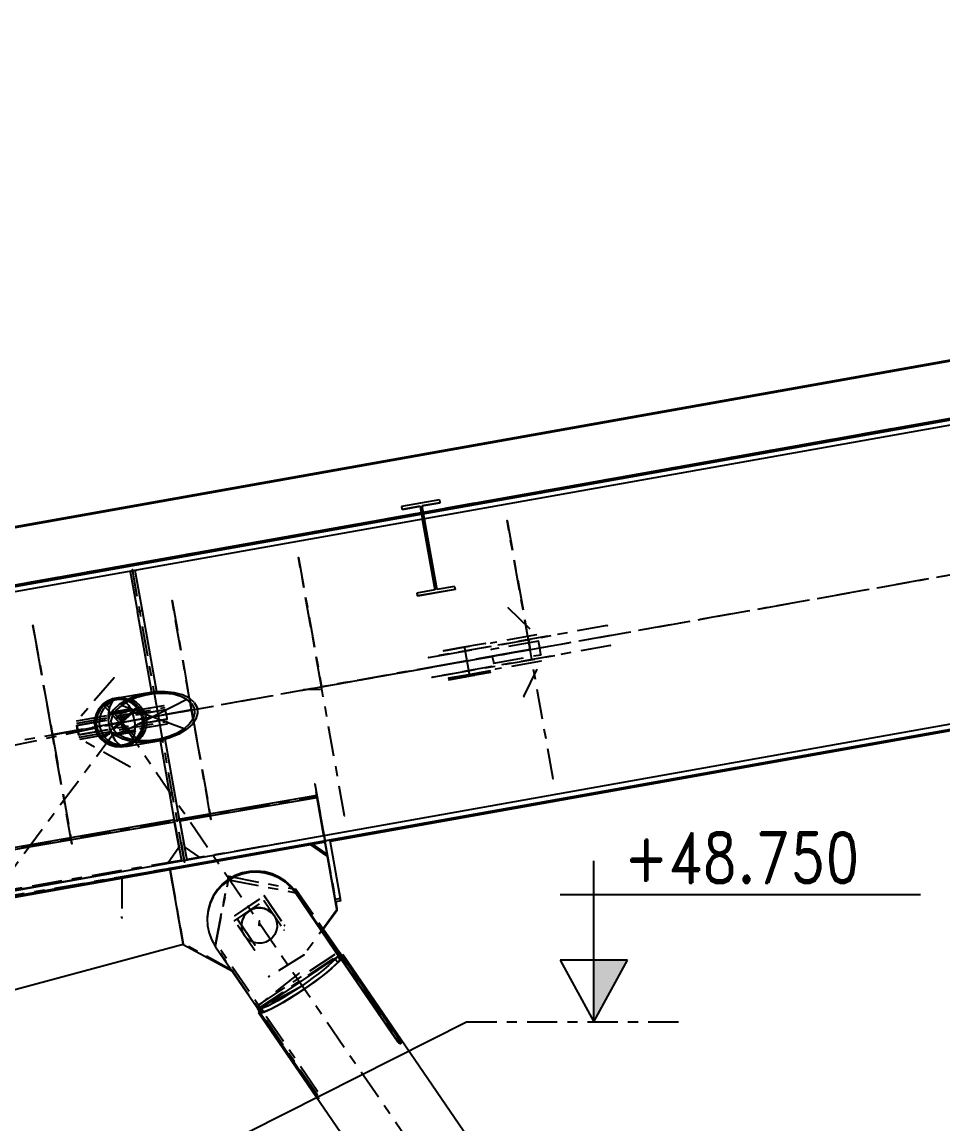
# Model space of a CAD drawing. Header units: millimetres. Extents: x 2368 to 8313, y 7493 to 11698.
# Drawn here: x 3894.7 to 3986, y 11301.7 to 11410.9 of the extents above; entities that cross this region are included whole.
import ezdxf
from ezdxf.enums import TextEntityAlignment as Align

# ---------------------------------------------------------------- set-up
doc = ezdxf.new("R2010")
doc.units = ezdxf.units.MM
doc.linetypes.add('XKITLINE00', pattern=[0])
doc.linetypes.add('XKITLINE03', pattern=[6, 3, -1, 1, -1])
doc.layers.add('3', color=120, linetype='Continuous')
doc.styles.add('ROMAND', font='romand.shx')
doc.styles.add('ROMANS', font='romans.shx')
doc.dimstyles.new('MD300', dxfattribs={"dimtxt": 2.5, "dimasz": 2.5, "dimexe": 1, "dimexo": 1, "dimgap": 0.5, "dimtad": 1, "dimdec": 1, "dimlfac": 50, "dimrnd": 0.5, "dimdsep": 46, "dimtxsty": 'ROMANS', "dimcen": 1, "dimclrd": 146, "dimclre": 146, "dimclrt": 30, "dimadec": 1, "dimazin": 2, "dimtfac": 1, "dimtdec": 1, "dimtmove": 0, "dimatfit": 1, "dimfxl": 1, "dimtolj": 1, "dimtzin": 0, "dimlwd": -1, "dimlwe": -1, "dimarcsym": 0})

msp = doc.modelspace()

# ---------------------------------------------------------------- linework, layer by layer
at = {"color": 8, "linetype": 'XKITLINE00'}
for p, q in [((4174.8214, 11410.9369), (3845.9981, 11352.3605)), ((4174.839, 11410.8385), (3846.0157, 11352.262)), ((4176.5713, 11405.3082), (3846.2996, 11346.4737)), ((4176.6356, 11404.8069), (3846.4124, 11345.981)), ((4180.3521, 11375.8361), (3852.9287, 11317.509)), ((4180.4164, 11375.3348), (3853.0415, 11317.0163)), ((4180.4353, 11375.1874), (3925.2185, 11329.7232)), ((3993.3995, 11372.8288), (3934.4332, 11362.3245)), ((3936.0473, 11363.5721), (3932.3049, 11362.9131)), ((3936.098, 11363.2846), (3934.3193, 11362.9713)), ((3936.098, 11363.2611), (3934.3233, 11362.9486)), ((3936.0473, 11363.5721), (3936.098, 11363.2846)), ((3936.098, 11363.2846), (3936.098, 11363.2611)), ((3934.2482, 11362.2916), (3846.2664, 11346.6185)), ((3932.3049, 11362.9131), (3932.3556, 11362.6255)), ((3932.3049, 11362.9131), (3932.3049, 11362.8897)), ((3932.3089, 11362.8904), (3932.3049, 11362.8897)), ((3932.3049, 11362.8897), (3932.3516, 11362.6248)), ((3934.1342, 11362.9387), (3932.3556, 11362.6255)), ((3934.1342, 11362.9153), (3932.3556, 11362.6021)), ((3932.3556, 11362.6255), (3932.3556, 11362.6021)), ((3934.1342, 11362.9387), (3935.5938, 11354.6498)), ((3934.1342, 11362.9387), (3934.1342, 11362.9153)), ((3934.1342, 11362.9153), (3934.2442, 11362.2909)), ((3934.3193, 11362.9713), (3935.779, 11354.6824)), ((3934.3575, 11361.6475), (3935.59, 11354.6491)), ((3905.4018, 11356.4894), (3905.405, 11356.4716)), ((3905.8973, 11356.5592), (3905.405, 11356.4716)), ((3905.405, 11356.4716), (3906.1147, 11352.4877)), ((3906.607, 11352.5754), (3905.8941, 11356.5771)), ((3935.5938, 11354.6498), (3933.8152, 11354.3365)), ((3937.6082, 11354.708), (3933.8658, 11354.0489)), ((3937.6082, 11354.6856), (3933.8658, 11354.0266)), ((3937.5576, 11354.9956), (3935.779, 11354.6824)), ((3937.5576, 11354.9956), (3937.6082, 11354.708)), ((3937.6082, 11354.708), (3937.6082, 11354.6856)), ((3933.8152, 11354.3365), (3933.8658, 11354.0489)), ((3933.8152, 11354.3141), (3933.862, 11354.0483)), ((3933.8658, 11354.0489), (3933.8658, 11354.0266)), ((3906.607, 11352.5754), (3906.1147, 11352.4877)), ((3907.5404, 11344.4846), (3906.1147, 11352.4877)), ((3908.0384, 11344.5401), (3906.607, 11352.5754)), ((3903.1402, 11343.6397), (3902.6905, 11343.3233)), ((3903.6495, 11343.8491), (3903.1402, 11343.6397)), ((3903.694, 11343.6954), (3903.2181, 11343.4997)), ((3903.6672, 11343.5969), (3903.4934, 11343.5244)), ((3903.7175, 11343.654), (3903.5791, 11343.4969)), ((3904.1927, 11343.9409), (3903.6495, 11343.8491)), ((3904.2016, 11343.7812), (3903.694, 11343.6954)), ((3904.4013, 11343.9597), (3904.1927, 11343.9409)), ((3904.7428, 11343.9106), (3904.1927, 11343.9409)), ((3904.7156, 11343.7528), (3904.2016, 11343.7812)), ((3911.0277, 11343.7835), (3904.2485, 11340.309)), ((3905.0591, 11343.7483), (3904.3166, 11343.2919)), ((3906.8884, 11344.3864), (3904.3489, 11343.955)), ((3905.2282, 11343.6367), (3904.5344, 11343.2103)), ((3905.2102, 11343.6117), (3904.7156, 11343.7528)), ((3905.2721, 11343.7596), (3904.7428, 11343.9106)), ((3905.9309, 11344.1194), (3905.0591, 11343.7483)), ((3905.6606, 11343.365), (3905.2102, 11343.6117)), ((3906.0429, 11343.9834), (3905.2282, 11343.6367)), ((3905.7541, 11343.4955), (3905.2721, 11343.7596)), ((3905.9873, 11343.5165), (3905.5366, 11343.768)), ((3906.8884, 11344.3864), (3905.9309, 11344.1194)), ((3906.9376, 11344.233), (3906.0429, 11343.9834)), ((3907.8835, 11344.5362), (3906.8884, 11344.3864)), ((3907.8674, 11344.3729), (3906.9376, 11344.233)), ((3908.7857, 11344.3962), (3907.8674, 11344.3729)), ((3908.8662, 11344.5611), (3907.8835, 11344.5362)), ((3909.6464, 11344.3016), (3908.7857, 11344.3962)), ((3909.7874, 11344.4598), (3908.8662, 11344.5611)), ((3910.4065, 11344.0939), (3909.6464, 11344.3016)), ((3910.6008, 11344.2376), (3909.7874, 11344.4598)), ((3911.0277, 11343.7835), (3910.4065, 11344.0939)), ((3911.2656, 11343.9055), (3910.6008, 11344.2376)), ((3911.479, 11343.3861), (3911.0277, 11343.7835)), ((3911.7486, 11343.4801), (3911.2656, 11343.9055)), ((3902.323, 11342.9156), (3902.056, 11342.4372)), ((3902.4545, 11342.8231), (3902.205, 11342.3761)), ((3902.6905, 11343.3233), (3902.323, 11342.9156)), ((3902.7979, 11343.204), (3902.4545, 11342.8231)), ((3902.7435, 11342.8491), (3902.4988, 11342.4025)), ((3906.0442, 11343.025), (3902.6125, 11339.9844)), ((3903.0806, 11343.2294), (3902.7435, 11342.8491)), ((3903.2181, 11343.4997), (3902.7979, 11343.204)), ((3902.7979, 11343.204), (3905.8588, 11339.8053)), ((3903.4934, 11343.5244), (3903.0806, 11343.2294)), ((3903.0806, 11343.2294), (3903.3433, 11342.9329)), ((3903.2782, 11342.6945), (3903.2232, 11342.1946)), ((3903.3988, 11343.136), (3903.2782, 11342.6945)), ((3903.7406, 11342.7731), (3903.3601, 11342.2178)), ((3903.5791, 11343.4969), (3903.3988, 11343.136)), ((3903.9962, 11342.7254), (3903.6406, 11342.2066)), ((3904.3166, 11343.2919), (3903.7406, 11342.7731)), ((3906.1249, 11342.912), (3903.7567, 11340.7792)), ((3904.5344, 11343.2103), (3903.9962, 11342.7254)), ((3910.7419, 11340.8823), (3904.5344, 11343.2103)), ((3904.977, 11343.4823), (3905.2199, 11343.2126)), ((3905.2199, 11343.2126), (3905.4514, 11342.836)), ((3905.4514, 11342.836), (3905.6396, 11342.3939)), ((3906.0442, 11343.025), (3905.6606, 11343.365)), ((3906.1646, 11343.1317), (3905.7541, 11343.4955)), ((3906.3915, 11343.152), (3905.9873, 11343.5165)), ((3906.0442, 11343.025), (3906.3417, 11342.6087)), ((3906.1646, 11343.1317), (3906.483, 11342.6862)), ((3906.3417, 11342.6087), (3906.5383, 11342.1371)), ((3906.3915, 11343.152), (3906.7053, 11342.7062)), ((3906.483, 11342.6862), (3906.6934, 11342.1815)), ((3906.7053, 11342.7062), (3906.9129, 11342.2012)), ((3911.479, 11343.3861), (3911.7377, 11342.9214)), ((3911.7377, 11342.9214), (3911.7908, 11342.4129)), ((3911.7486, 11343.4801), (3912.0254, 11342.9828)), ((3912.0254, 11342.9828), (3912.0822, 11342.4386)), ((3901.903, 11341.9121), (3901.8716, 11341.3665)), ((3901.8716, 11341.3665), (3901.9633, 11340.8279)), ((3902.056, 11342.4372), (3901.903, 11341.9121)), ((3902.062, 11341.8854), (3902.0327, 11341.3756)), ((3902.0327, 11341.3756), (3902.1184, 11340.8722)), ((3902.205, 11342.3761), (3902.062, 11341.8854)), ((3902.3589, 11341.9121), (3902.3308, 11341.4024)), ((3902.3308, 11341.4024), (3902.4159, 11340.899)), ((3902.4988, 11342.4025), (3902.3589, 11341.9121)), ((3903.2232, 11342.1946), (3903.2335, 11341.788)), ((3903.3601, 11342.2178), (3903.2335, 11341.788)), ((3903.2335, 11341.788), (3903.3918, 11340.8566)), ((3903.6406, 11342.2066), (3903.4855, 11341.6796)), ((3903.4855, 11341.6796), (3903.5386, 11341.1711)), ((3903.7916, 11342.427), (3905.9878, 11339.9484)), ((3905.6396, 11342.3939), (3905.775, 11341.9083)), ((3905.775, 11341.9083), (3905.851, 11341.4036)), ((3905.851, 11341.4036), (3905.8636, 11340.9052)), ((3906.5383, 11342.1371), (3906.624, 11341.6338)), ((3906.624, 11341.6338), (3906.5947, 11341.124)), ((3906.6934, 11342.1815), (3906.7851, 11341.6428)), ((3906.7851, 11341.6428), (3906.7537, 11341.0972)), ((3906.9129, 11342.2012), (3907.0039, 11341.6625)), ((3907.0039, 11341.6625), (3906.9739, 11341.117)), ((3911.2801, 11341.3671), (3910.7419, 11340.8823)), ((3911.6357, 11341.886), (3911.2801, 11341.3671)), ((3911.9162, 11341.8747), (3911.5357, 11341.3194)), ((3911.7908, 11342.4129), (3911.6357, 11341.886)), ((3912.0822, 11342.4386), (3911.9162, 11341.8747)), ((3901.9633, 11340.8279), (3902.1737, 11340.3231)), ((3902.1184, 11340.8722), (3902.315, 11340.4006)), ((3902.1737, 11340.3231), (3902.4921, 11339.8777)), ((3902.315, 11340.4006), (3902.6125, 11339.9844)), ((3902.4159, 11340.899), (3902.6099, 11340.4271)), ((3902.6099, 11340.4271), (3902.9031, 11340.0105)), ((3903.4897, 11340.5387), (3902.9031, 11340.0105)), ((3903.3918, 11340.8566), (3903.5277, 11340.6124)), ((3903.3918, 11340.8566), (3903.463, 11340.6014)), ((3903.463, 11340.6014), (3903.6644, 11340.1282)), ((3904.0107, 11340.1871), (3903.5277, 11340.6124)), ((3903.5386, 11341.1711), (3903.7973, 11340.7064)), ((3904.2485, 11340.309), (3903.7973, 11340.7064)), ((3904.8698, 11339.9986), (3904.2485, 11340.309)), ((3905.8123, 11340.438), (3905.6995, 11340.0255)), ((3905.8636, 11340.9052), (3905.8123, 11340.438)), ((3906.4517, 11340.6332), (3906.2022, 11340.1862)), ((3906.6007, 11340.5721), (3906.3337, 11340.0937)), ((3906.5947, 11341.124), (3906.4517, 11340.6332)), ((3906.8241, 11340.5922), (3906.5623, 11340.1142)), ((3906.7537, 11341.0972), (3906.6007, 11340.5721)), ((3906.9739, 11341.117), (3906.8241, 11340.5922)), ((3910.0481, 11340.4558), (3909.2334, 11340.1091)), ((3910.2172, 11340.3442), (3909.3453, 11339.9732)), ((3910.7419, 11340.8823), (3910.0481, 11340.4558)), ((3910.9597, 11340.8006), (3910.2172, 11340.3442)), ((3911.5357, 11341.3194), (3910.9597, 11340.8006)), ((3902.9026, 11339.5138), (3902.4921, 11339.8777)), ((3902.9961, 11339.6443), (3902.6125, 11339.9844)), ((3903.3846, 11339.2497), (3902.9026, 11339.5138)), ((3903.2808, 11339.6699), (3902.9031, 11340.0105)), ((3903.4465, 11339.3976), (3902.9961, 11339.6443)), ((3903.7241, 11339.4225), (3903.2808, 11339.6699)), ((3903.9139, 11339.0987), (3903.3846, 11339.2497)), ((3903.9411, 11339.2565), (3903.4465, 11339.3976)), ((3903.6644, 11340.1282), (3903.9121, 11339.7252)), ((3904.2107, 11339.2807), (3903.7241, 11339.4225)), ((3903.9121, 11339.7252), (3904.1937, 11339.4126)), ((3904.4551, 11339.2282), (3903.9411, 11339.2565)), ((3904.6755, 11339.8549), (3904.0107, 11340.1871)), ((3904.4286, 11339.2516), (3904.1937, 11339.4126)), ((3904.4022, 11339.2697), (3904.2107, 11339.2807)), ((3904.9627, 11339.314), (3904.4551, 11339.2282)), ((3905.4889, 11339.6327), (3904.6755, 11339.8549)), ((3905.6299, 11339.7909), (3904.8698, 11339.9986)), ((3905.4386, 11339.5096), (3904.9627, 11339.314)), ((3905.5165, 11339.3696), (3905.0072, 11339.1602)), ((3908.3879, 11339.7061), (3905.0965, 11339.1468)), ((3905.8588, 11339.8053), (3905.4386, 11339.5096)), ((3906.4101, 11339.5315), (3905.4889, 11339.6327)), ((3905.9662, 11339.6861), (3905.5165, 11339.3696)), ((3905.6995, 11340.0255), (3905.5881, 11339.8024)), ((3906.4906, 11339.6964), (3905.6299, 11339.7909)), ((3906.2022, 11340.1862), (3905.8588, 11339.8053)), ((3906.3337, 11340.0937), (3905.9662, 11339.6861)), ((3906.5623, 11340.1142), (3906.2184, 11339.7263)), ((3907.3928, 11339.5563), (3906.4101, 11339.5315)), ((3907.4089, 11339.7196), (3906.4906, 11339.6964)), ((3908.3879, 11339.7061), (3907.3928, 11339.5563)), ((3908.3387, 11339.8595), (3907.4089, 11339.7196)), ((3909.2334, 11340.1091), (3908.3387, 11339.8595)), ((3909.3453, 11339.9732), (3908.3879, 11339.7061)), ((3909.8054, 11331.7697), (3908.3914, 11339.7071)), ((3910.2977, 11331.8574), (3908.8753, 11339.842)), ((3904.464, 11339.0684), (3903.9139, 11339.0987)), ((3905.0072, 11339.1602), (3904.464, 11339.0684)), ((3904.7252, 11339.0919), (3904.464, 11339.0684)), ((3904.97, 11339.1336), (3904.7252, 11339.0919)), ((3905.0965, 11339.1468), (3904.9665, 11339.1332)), ((3923.8884, 11334.0561), (3910.3351, 11331.7143)), ((3923.9012, 11334.2669), (3910.3479, 11331.9252)), ((3923.9012, 11334.2669), (3923.8884, 11334.0561)), ((3923.8884, 11334.0561), (3924.5629, 11330.2699)), ((3923.9012, 11334.2669), (3924.5951, 11330.3716)), ((3909.7611, 11331.6352), (3882.7361, 11326.9658)), ((3909.7739, 11331.8461), (3882.7488, 11327.1767)), ((3909.7739, 11331.8461), (3909.7611, 11331.6352)), ((3909.7611, 11331.6352), (3910.2122, 11329.1032)), ((3909.7739, 11331.8461), (3910.2249, 11329.3141)), ((3910.2977, 11331.8574), (3909.8054, 11331.7697)), ((3910.5183, 11327.768), (3909.8054, 11331.7697)), ((3910.2977, 11331.8574), (3911.0073, 11327.8735)), ((3910.3479, 11331.9252), (3910.3351, 11331.7143)), ((3910.3351, 11331.7143), (3910.7862, 11329.1823)), ((3924.7262, 11329.6355), (3869.5654, 11319.8091)), ((3923.3008, 11329.3772), (3922.48, 11329.2353)), ((3923.301, 11329.3816), (3923.3008, 11329.3772)), ((3924.9223, 11328.252), (3923.3008, 11329.3772)), ((3924.9351, 11328.4629), (3923.5477, 11329.4255)), ((3924.5951, 11330.3716), (3924.5892, 11330.2746)), ((3925.1968, 11329.8445), (3924.7046, 11329.7568)), ((3925.7755, 11323.7453), (3924.7046, 11329.7568)), ((3925.1968, 11329.8445), (3926.2266, 11324.0641)), ((3910.2122, 11329.1032), (3909.084, 11327.5125)), ((3910.2249, 11329.3141), (3910.2122, 11329.1032)), ((3912.3534, 11328.0949), (3910.7862, 11329.1823)), ((3924.9351, 11328.4629), (3924.9223, 11328.252)), ((3924.9223, 11328.252), (3925.8852, 11322.8472)), ((3907.3061, 11327.1958), (3884.8087, 11323.3086)), ((3911.0073, 11327.8735), (3910.5151, 11327.7858)), ((3911.0073, 11327.8735), (3911.0105, 11327.8557)), ((3909.3288, 11326.8926), (3910.6492, 11319.4805)), ((3915.795, 11326.2316), (3915.1402, 11325.8646)), ((3915.8014, 11326.337), (3915.1466, 11325.97)), ((3916.5, 11326.4927), (3915.795, 11326.2316)), ((3916.5063, 11326.5982), (3915.8014, 11326.337)), ((3917.2377, 11326.6416), (3916.5, 11326.4927)), ((3917.2441, 11326.747), (3916.5063, 11326.5982)), ((3917.9901, 11326.6744), (3917.2377, 11326.6416)), ((3917.9965, 11326.7799), (3917.2441, 11326.747)), ((3918.7386, 11326.5905), (3917.9901, 11326.6744)), ((3918.7449, 11326.696), (3917.9965, 11326.7799)), ((3919.4647, 11326.392), (3918.7386, 11326.5905)), ((3919.4711, 11326.4974), (3918.7449, 11326.696)), ((3920.1507, 11326.0835), (3919.4647, 11326.392)), ((3920.157, 11326.189), (3919.4711, 11326.4974)), ((3920.7795, 11325.6729), (3920.1507, 11326.0835)), ((3920.7859, 11325.7783), (3920.157, 11326.189)), ((3914.5517, 11325.4007), (3914.0439, 11324.8515)), ((3914.558, 11325.5062), (3914.0503, 11324.9569)), ((3915.1402, 11325.8646), (3914.5517, 11325.4007)), ((3915.1466, 11325.97), (3914.558, 11325.5062)), ((3921.3358, 11325.1702), (3920.7795, 11325.6729)), ((3921.3422, 11325.2756), (3920.7859, 11325.7783)), ((3921.3422, 11325.2756), (3921.3358, 11325.1702)), ((3921.3358, 11325.1702), (3921.8058, 11324.5877)), ((3921.3422, 11325.2756), (3921.8121, 11324.6931)), ((3913.6294, 11324.2303), (3913.3184, 11323.5526)), ((3913.6358, 11324.3358), (3913.3248, 11323.6581)), ((3914.0439, 11324.8515), (3913.6294, 11324.2303)), ((3914.0503, 11324.9569), (3913.6358, 11324.3358)), ((3921.8121, 11324.6931), (3921.8058, 11324.5877)), ((3921.8058, 11324.5877), (3926.2919, 11318.0333)), ((3921.8121, 11324.6931), (3931.9059, 11309.9458)), ((3926.2266, 11324.0641), (3925.7343, 11323.9764)), ((3926.2677, 11323.833), (3926.2266, 11324.0641)), ((3913.1186, 11322.835), (3913.0347, 11322.0951)), ((3913.1249, 11322.9404), (3913.0411, 11322.2006)), ((3913.3184, 11323.5526), (3913.1186, 11322.835)), ((3913.3248, 11323.6581), (3913.1249, 11322.9404)), ((3917.2025, 11322.8256), (3916.9013, 11322.5713)), ((3917.2039, 11322.8497), (3916.9027, 11322.5954)), ((3917.5534, 11323.0071), (3917.2025, 11322.8256)), ((3917.2039, 11322.8497), (3917.2025, 11322.8256)), ((3917.5549, 11323.0312), (3917.2039, 11322.8497)), ((3917.9366, 11323.1068), (3917.5534, 11323.0071)), ((3917.938, 11323.1309), (3917.5549, 11323.0312)), ((3918.3327, 11323.1197), (3917.9366, 11323.1068)), ((3918.3342, 11323.1438), (3917.938, 11323.1309)), ((3918.7219, 11323.0452), (3918.3327, 11323.1197)), ((3918.7234, 11323.0693), (3918.3342, 11323.1438)), ((3919.0847, 11322.8869), (3918.7219, 11323.0452)), ((3919.0861, 11322.911), (3918.7234, 11323.0693)), ((3919.4028, 11322.6528), (3919.0847, 11322.8869)), ((3919.4043, 11322.6769), (3919.0861, 11322.911)), ((3925.8852, 11322.8472), (3924.4378, 11320.8569)), ((3926.2677, 11323.833), (3925.7755, 11323.7453)), ((3925.7755, 11323.7453), (3925.8979, 11323.0581)), ((3925.8979, 11323.0581), (3925.8852, 11322.8472)), ((3913.0411, 11322.2006), (3913.0347, 11322.0951)), ((3913.0347, 11322.0951), (3913.069, 11321.3513)), ((3913.0411, 11322.2006), (3913.0427, 11322.1656)), ((3916.5053, 11321.8987), (3916.4304, 11321.514)), ((3916.5068, 11321.9228), (3916.4319, 11321.5381)), ((3916.6649, 11322.2571), (3916.5053, 11321.8987)), ((3916.6664, 11322.2812), (3916.5068, 11321.9228)), ((3916.9013, 11322.5713), (3916.6649, 11322.2571)), ((3916.9027, 11322.5954), (3916.6664, 11322.2812)), ((3919.4028, 11322.6528), (3919.6604, 11322.3547)), ((3919.4043, 11322.6769), (3919.6619, 11322.3788)), ((3919.6619, 11322.3788), (3919.6604, 11322.3547)), ((3919.6604, 11322.3547), (3919.8446, 11322.0074)), ((3919.6619, 11322.3788), (3919.846, 11322.0315)), ((3919.8446, 11322.0074), (3919.946, 11321.6285)), ((3919.846, 11322.0315), (3919.9474, 11321.6526)), ((3913.069, 11321.3513), (3913.2206, 11320.6217)), ((3913.2206, 11320.6217), (3913.4857, 11319.9244)), ((3916.4304, 11321.514), (3916.444, 11321.1224)), ((3916.444, 11321.1224), (3916.5454, 11320.7434)), ((3916.5454, 11320.7434), (3916.7295, 11320.3962)), ((3919.8847, 11320.8522), (3919.7251, 11320.4938)), ((3919.9596, 11321.2369), (3919.8847, 11320.8522)), ((3919.946, 11321.6285), (3919.9596, 11321.2369)), ((3919.9474, 11321.6526), (3919.961, 11321.261)), ((3924.5303, 11320.9841), (3926.09, 11318.7054)), ((3924.5708, 11321.0397), (3926.1439, 11318.7414)), ((3910.6442, 11319.5088), (3893.5906, 11314.9049)), ((3913.4857, 11319.9244), (3913.8579, 11319.2765)), ((3916.7295, 11320.3962), (3916.9871, 11320.0981)), ((3917.3053, 11319.864), (3916.9871, 11320.0981)), ((3917.6681, 11319.7057), (3917.3053, 11319.864)), ((3918.0573, 11319.6311), (3917.6681, 11319.7057)), ((3918.4534, 11319.644), (3918.0573, 11319.6311)), ((3918.8365, 11319.7438), (3918.4534, 11319.644)), ((3919.1875, 11319.9253), (3918.8365, 11319.7438)), ((3919.4887, 11320.1795), (3919.1875, 11319.9253)), ((3919.7251, 11320.4938), (3919.4887, 11320.1795)), ((3915.5354, 11316.8256), (3910.6492, 11319.4805)), ((3913.8579, 11319.2765), (3918.3439, 11312.7222)), ((3926.153, 11318.7475), (3925.9668, 11318.6231)), ((3926.1388, 11318.5126), (3926.0742, 11318.4694)), ((3926.1809, 11318.5969), (3926.1388, 11318.5126)), ((3926.1388, 11318.5126), (3926.3631, 11318.1849)), ((3926.188, 11318.7147), (3926.153, 11318.7475)), ((3926.1973, 11318.6644), (3926.1809, 11318.5969)), ((3926.1809, 11318.5969), (3926.4052, 11318.2692)), ((3926.188, 11318.7147), (3926.4123, 11318.387)), ((3926.188, 11318.7147), (3926.1973, 11318.6644)), ((3926.3473, 11318.5067), (3926.3306, 11318.5064)), ((3926.3473, 11318.5067), (3926.3357, 11318.499)), ((3926.3473, 11318.5067), (3926.3975, 11318.4333)), ((3926.4848, 11318.4916), (3926.3859, 11318.4256)), ((3926.5363, 11318.4409), (3926.4848, 11318.4916)), ((3926.5363, 11318.4409), (3926.502, 11318.3029)), ((3926.5363, 11318.4409), (3985.335, 11232.5323)), ((3925.9848, 11318.3027), (3918.2021, 11313.1022)), ((3925.05, 11317.4075), (3924.5989, 11317.0349)), ((3925.4367, 11317.7478), (3925.05, 11317.4075)), ((3925.661, 11317.4201), (3925.2743, 11317.0798)), ((3925.7991, 11317.5118), (3925.384, 11317.144)), ((3925.7506, 11318.0484), (3925.4367, 11317.7478)), ((3925.9749, 11317.7207), (3925.661, 11317.4201)), ((3925.9848, 11318.3027), (3925.7506, 11318.0484)), ((3925.7506, 11318.0484), (3925.9749, 11317.7207)), ((3926.1288, 11317.8325), (3925.7991, 11317.5118)), ((3926.2091, 11317.975), (3925.9749, 11317.7207)), ((3925.9848, 11318.3027), (3926.2091, 11317.975)), ((3926.3231, 11318.0511), (3926.1288, 11317.8325)), ((3926.2919, 11318.0333), (3926.2077, 11317.9771)), ((3926.3231, 11318.0511), (3926.2091, 11317.975)), ((3926.2946, 11318.0777), (3926.2919, 11318.0333)), ((3926.2946, 11318.0777), (3926.316, 11318.0464)), ((3926.4715, 11318.2572), (3926.2985, 11318.1417)), ((3926.3631, 11318.1849), (3926.2985, 11318.1417)), ((3926.3231, 11318.0511), (3931.9305, 11309.8582)), ((3926.4052, 11318.2692), (3926.3631, 11318.1849)), ((3926.4216, 11318.3367), (3926.4052, 11318.2692)), ((3926.4123, 11318.387), (3926.4216, 11318.3367)), ((3926.502, 11318.3029), (3926.4715, 11318.2572)), ((3926.4715, 11318.2572), (3932.0789, 11310.0643)), ((3924.0933, 11316.6381), (3923.5444, 11316.2259)), ((3924.3403, 11316.3047), (3923.7374, 11315.8538)), ((3924.3176, 11316.3104), (3923.7687, 11315.8982)), ((3924.5989, 11317.0349), (3924.0933, 11316.6381)), ((3924.8232, 11316.7071), (3924.3176, 11316.3104)), ((3924.8937, 11316.7383), (3924.3403, 11316.3047)), ((3925.2743, 11317.0798), (3924.8232, 11316.7071)), ((3925.384, 11317.144), (3924.8937, 11316.7383)), ((3922.3648, 11315.3914), (3921.7601, 11314.9873)), ((3922.964, 11315.8073), (3922.3648, 11315.3914)), ((3923.1, 11315.3967), (3922.4436, 11314.9447)), ((3923.1883, 11315.4796), (3922.5891, 11315.0637)), ((3923.5444, 11316.2259), (3922.964, 11315.8073)), ((3923.7374, 11315.8538), (3923.1, 11315.3967)), ((3923.7687, 11315.8982), (3923.1883, 11315.4796)), ((3920.5864, 11314.2494), (3920.0431, 11313.9317)), ((3921.1388, 11314.1002), (3920.5225, 11313.7285)), ((3921.1629, 11314.6038), (3920.5864, 11314.2494)), ((3921.3872, 11314.2761), (3920.8107, 11313.9217)), ((3921.7845, 11314.509), (3921.1388, 11314.1002)), ((3921.7601, 11314.9873), (3921.1629, 11314.6038)), ((3921.9844, 11314.6596), (3921.3872, 11314.2761)), ((3922.4436, 11314.9447), (3921.7845, 11314.509)), ((3922.5891, 11315.0637), (3921.9844, 11314.6596)), ((3918.0173, 11313.1984), (3918.0266, 11313.1481)), ((3918.0266, 11313.1481), (3918.2509, 11312.8204)), ((3918.0616, 11313.1153), (3918.0266, 11313.1481)), ((3918.0707, 11313.1213), (3918.0616, 11313.1153)), ((3918.0616, 11313.1153), (3918.2859, 11312.7875)), ((3918.424, 11313.1527), (3918.2021, 11313.1022)), ((3918.2021, 11313.1022), (3918.4264, 11312.7745)), ((3918.7265, 11313.264), (3918.424, 11313.1527)), ((3918.424, 11313.1527), (3918.6483, 11312.825)), ((3919.1029, 11313.4336), (3918.7265, 11313.264)), ((3919.3272, 11313.1058), (3918.9508, 11312.9363)), ((3919.4376, 11313.1315), (3918.9958, 11312.921)), ((3919.545, 11313.6578), (3919.1029, 11313.4336)), ((3919.7693, 11313.3301), (3919.3272, 11313.1058)), ((3919.9508, 11313.4029), (3919.4376, 11313.1315)), ((3920.0431, 11313.9317), (3919.545, 11313.6578)), ((3920.2674, 11313.604), (3919.7693, 11313.3301)), ((3920.5225, 11313.7285), (3919.9508, 11313.4029)), ((3920.8107, 11313.9217), (3920.2674, 11313.604)), ((3918.1612, 11312.9045), (3918.1269, 11312.7664)), ((3918.1785, 11312.7158), (3918.1269, 11312.7664)), ((3918.1269, 11312.7664), (3942.4659, 11277.2056)), ((3918.1771, 11312.9282), (3918.1612, 11312.9045)), ((3918.295, 11312.7936), (3918.1785, 11312.7158)), ((3918.1785, 11312.7158), (3923.786, 11304.5228)), ((3918.2859, 11312.7875), (3918.2509, 11312.8204)), ((3918.295, 11312.7936), (3918.2859, 11312.7875)), ((3918.4264, 11312.7745), (3918.316, 11312.7007)), ((3918.3673, 11312.7017), (3918.316, 11312.7007)), ((3918.316, 11312.7007), (3923.9235, 11304.5078)), ((3918.4251, 11312.7765), (3918.3439, 11312.7222)), ((3918.3665, 11312.7374), (3918.3679, 11312.7354)), ((3918.6361, 11312.7765), (3918.3673, 11312.7017)), ((3918.6483, 11312.825), (3918.4264, 11312.7745)), ((3918.9958, 11312.921), (3918.6361, 11312.7765)), ((3918.9508, 11312.9363), (3918.6483, 11312.825)), ((3931.9059, 11309.9458), (3931.9031, 11309.8984)), ((3932.0789, 11310.0643), (3931.9061, 11309.9488)), ((3932.1235, 11309.9944), (3931.9271, 11309.8632)), ((3931.9305, 11309.8582), (3931.9797, 11309.794)), ((3931.9797, 11309.794), (3932.0322, 11309.7397)), ((3932.0854, 11309.6979), (3932.0322, 11309.7397)), ((3932.0789, 11310.0643), (3932.1235, 11309.9944)), ((3932.1313, 11309.6737), (3932.0854, 11309.6979)), ((3932.1235, 11309.9944), (3932.1626, 11309.9232)), ((3932.1359, 11309.6702), (3932.1313, 11309.6737)), ((3932.1626, 11309.9232), (3932.1942, 11309.8542)), ((3932.1942, 11309.8542), (3932.2168, 11309.7909)), ((3932.2168, 11309.7909), (3932.2292, 11309.7364)), ((3932.2308, 11309.6935), (3932.2216, 11309.6644)), ((3932.2292, 11309.7364), (3932.2308, 11309.6935)), ((3932.1729, 11309.6524), (3932.1359, 11309.6702)), ((3932.202, 11309.6504), (3932.1729, 11309.6524)), ((3932.2216, 11309.6644), (3932.202, 11309.6504)), ((3923.786, 11304.5228), (3923.833, 11304.4546)), ((3923.8732, 11304.5811), (3923.79, 11304.5255)), ((3923.833, 11304.4546), (3923.8792, 11304.3882)), ((3923.92, 11304.5128), (3923.8368, 11304.4571)), ((3923.8792, 11304.3882), (3923.9224, 11304.3269)), ((3923.9224, 11304.3269), (3923.9604, 11304.2738)), ((3923.9235, 11304.5078), (3923.9676, 11304.4403)), ((3923.9604, 11304.2738), (3923.9883, 11304.2357)), ((3923.9676, 11304.4403), (3924.0053, 11304.3761)), ((3924.0249, 11304.2102), (3923.9921, 11304.2323)), ((3924.0053, 11304.3761), (3924.0348, 11304.3184)), ((3924.0348, 11304.3184), (3924.0546, 11304.2701)), ((3924.0546, 11304.2701), (3924.0637, 11304.2337)), ((3924.0637, 11304.2337), (3924.0616, 11304.2109)), ((3924.0485, 11304.203), (3924.0249, 11304.2102)), ((3924.0616, 11304.2109), (3924.0485, 11304.203))]:
    msp.add_line(p, q, dxfattribs=at)
at = {"color": 8, "linetype": 'XKITLINE03'}
for p, q in [((3846.9977, 11346.7488), (4175.821, 11405.3253)), ((4175.8211, 11405.3253), (3846.9978, 11346.7488)), ((3849.6704, 11331.745), (4178.4938, 11390.3215)), ((3849.6705, 11331.745), (4178.4939, 11390.3215)), ((3904.5882, 11341.528), (4068.5881, 11370.7429)), ((3945.042, 11348.7344), (3942.7622, 11361.5329)), ((3942.7622, 11361.5329), (3942.7622, 11361.5329)), ((3942.7622, 11361.5329), (3945.0421, 11348.7344)), ((3924.3675, 11345.0515), (3922.0877, 11357.85)), ((3922.0877, 11357.85), (3922.0877, 11357.85)), ((3922.0877, 11357.85), (3924.3676, 11345.0515)), ((3908.2061, 11342.1725), (3905.6245, 11356.6644)), ((3908.2062, 11342.1725), (3905.6246, 11356.6644)), ((3909.55, 11353.5878), (3909.55, 11353.5879)), ((3909.55, 11353.5879), (3911.4792, 11342.7583)), ((3911.4792, 11342.7581), (3909.55, 11353.5878)), ((3909.5505, 11353.5855), (3909.5504, 11353.5856)), ((3909.5504, 11353.5856), (3911.4796, 11342.7562)), ((3935.737, 11354.3561), (3935.737, 11354.3785)), ((3942.864, 11352.8868), (3945.6736, 11350.1877)), ((3895.767, 11351.1325), (3895.7669, 11351.1326)), ((3895.7669, 11351.1326), (3897.6961, 11340.303)), ((3897.6962, 11340.3028), (3895.767, 11351.1325)), ((3895.7674, 11351.1302), (3895.7674, 11351.1303)), ((3895.7674, 11351.1303), (3897.6966, 11340.3009)), ((3936.3008, 11348.1931), (3948.0621, 11350.2882)), ((3952.6709, 11351.1092), (3940.9096, 11349.014)), ((3945.6736, 11350.1877), (3941.1593, 11349.3836)), ((3940.9096, 11349.014), (3934.9838, 11347.9584)), ((3936.4727, 11348.6096), (3938.9977, 11349.0595)), ((3940.6045, 11349.3457), (3938.0794, 11348.8959)), ((3945.8636, 11349.5715), (3941.1938, 11348.7396)), ((3953.0217, 11349.1402), (3941.2604, 11347.045)), ((3946.0105, 11348.9069), (3945.8636, 11349.5715)), ((3924.3676, 11345.0515), (3945.0421, 11348.7344)), ((3934.9838, 11347.9584), (3936.3008, 11348.1931)), ((3938.0794, 11348.8959), (3936.4727, 11348.6096)), ((3936.6516, 11346.2241), (3948.4129, 11348.3192)), ((3938.5526, 11348.8989), (3939.0086, 11346.3392)), ((3942.6022, 11348.2998), (3938.7806, 11347.619)), ((3941.2854, 11348.0653), (3941.4321, 11347.4007)), ((3941.4321, 11347.4007), (3946.1022, 11348.2326)), ((3945.0421, 11348.7344), (3942.6022, 11348.2998)), ((3947.322, 11335.9359), (3945.042, 11348.7344)), ((3945.0421, 11348.7344), (3945.0421, 11348.7344)), ((3946.1022, 11348.2326), (3946.0105, 11348.9069)), ((3936.7622, 11347.2595), (3924.3676, 11345.0515)), ((3941.2604, 11347.045), (3935.3346, 11345.9894)), ((3938.7806, 11347.619), (3936.7622, 11347.2595)), ((3946.1366, 11347.5886), (3941.6223, 11346.7845)), ((3944.4319, 11344.0854), (3946.1366, 11347.5886)), ((3903.8038, 11345.9309), (3900.12, 11341.6688)), ((3903.8041, 11345.9296), (3900.1203, 11341.6674)), ((3935.3346, 11345.9894), (3936.6516, 11346.2241)), ((3936.9567, 11345.8924), (3939.4818, 11346.3422)), ((3938.5635, 11346.1786), (3936.9567, 11345.8924)), ((3936.9848, 11345.7349), (3939.5098, 11346.1847)), ((3938.5915, 11346.0211), (3936.9848, 11345.7349)), ((3941.0885, 11346.6284), (3938.5635, 11346.1786)), ((3941.1166, 11346.4709), (3938.5915, 11346.0211)), ((3924.2634, 11344.7711), (3922.5882, 11344.7346)), ((3926.6475, 11332.253), (3924.3675, 11345.0515)), ((3897.6961, 11340.303), (3911.4792, 11342.7583)), ((3897.6966, 11340.3008), (3911.4796, 11342.7561)), ((3900.12, 11341.6688), (3908.7328, 11343.2031)), ((3900.1203, 11341.6674), (3908.7331, 11343.2017)), ((3900.1285, 11341.2234), (3908.8788, 11342.7822)), ((3908.879, 11342.7808), (3900.1288, 11341.222)), ((3903.2855, 11342.4545), (3905.4908, 11342.8474)), ((3905.4907, 11342.8474), (3903.2855, 11342.4546)), ((3903.3132, 11342.2988), (3905.5185, 11342.6917)), ((3905.5185, 11342.6916), (3903.3132, 11342.2987)), ((3903.3135, 11342.297), (3905.5188, 11342.6899)), ((3905.5188, 11342.6899), (3903.3135, 11342.2971)), ((3904.4649, 11342.2197), (3908.7967, 11342.9912)), ((3904.4653, 11342.2177), (3908.7971, 11342.9895)), ((3905.4908, 11342.8474), (3905.4907, 11342.8474)), ((3905.5185, 11342.6917), (3905.5185, 11342.6916)), ((3905.5188, 11342.6899), (3905.5188, 11342.6899)), ((3911.4792, 11342.7582), (3908.4304, 11342.2149)), ((3911.4796, 11342.7562), (3908.4307, 11342.2132)), ((3908.7967, 11342.9912), (3908.7968, 11342.9908)), ((3908.7971, 11342.9895), (3908.797, 11342.9899)), ((3908.9887, 11342.3128), (3908.879, 11342.7808)), ((3911.4792, 11342.7583), (3911.4792, 11342.7582)), ((3913.4083, 11331.9288), (3911.4792, 11342.7581)), ((3911.4796, 11342.7561), (3911.4796, 11342.7562)), ((3911.4796, 11342.7562), (3913.4088, 11331.9266)), ((3913.4088, 11331.9264), (3911.4796, 11342.7561)), ((3740.5881, 11121.748), (3904.5881, 11341.528)), ((3740.5881, 11306.7796), (3904.5882, 11341.528)), ((3740.5882, 11121.748), (3904.5882, 11341.528)), ((3900.1331, 11341.4479), (3904.4649, 11342.2197)), ((3900.1332, 11341.4475), (3900.1331, 11341.4479)), ((3900.1334, 11341.4466), (3900.1335, 11341.4461)), ((3900.1335, 11341.4461), (3904.4653, 11342.2177)), ((3909.0471, 11341.837), (3900.2969, 11340.2783)), ((3900.2971, 11340.2769), (3909.0475, 11341.8357)), ((3900.4427, 11339.8573), (3909.0555, 11341.3916)), ((3900.443, 11339.856), (3909.0558, 11341.3902)), ((3904.5877, 11341.5303), (3900.7451, 11340.8458)), ((3904.588, 11341.5288), (3900.7454, 11340.8442)), ((3904.3284, 11341.5047), (3904.5882, 11341.528)), ((3904.4299, 11342.4164), (3904.7455, 11340.6443)), ((3904.7459, 11340.6426), (3904.4302, 11342.4147)), ((3904.5882, 11341.528), (3904.5876, 11341.5311)), ((3908.4304, 11342.2149), (3904.5877, 11341.5303)), ((3908.4307, 11342.2132), (3904.588, 11341.5288)), ((3904.5881, 11341.528), (4068.5881, 11101.9134)), ((3904.5882, 11341.528), (3907.6381, 11342.0463)), ((3904.5882, 11341.528), (4068.5882, 11101.9134)), ((3904.7104, 11340.8414), (3909.0423, 11341.6129)), ((3904.7108, 11340.8394), (3909.0426, 11341.6112)), ((3910.7877, 11327.6807), (3908.2061, 11342.1725)), ((3910.7878, 11327.6807), (3908.2062, 11342.1725)), ((3908.9884, 11342.3142), (3909.0471, 11341.837)), ((3909.0423, 11341.6129), (3909.0423, 11341.6125)), ((3909.0426, 11341.6112), (3909.0425, 11341.6116)), ((3900.7451, 11340.8458), (3897.6962, 11340.3028)), ((3899.6253, 11329.4735), (3897.6962, 11340.3028)), ((3900.7454, 11340.8442), (3897.6966, 11340.3009)), ((3897.6966, 11340.3009), (3899.6258, 11329.4712)), ((3899.6258, 11329.4711), (3897.6966, 11340.3008)), ((3900.187, 11340.7463), (3900.1285, 11341.2234)), ((3900.1288, 11341.222), (3900.1873, 11340.7449)), ((3900.2969, 11340.2783), (3900.187, 11340.7463)), ((3900.1873, 11340.7449), (3900.2971, 11340.2769)), ((3900.3787, 11340.0696), (3904.7104, 11340.8414)), ((3900.379, 11340.0678), (3904.7108, 11340.8394)), ((3903.6569, 11340.3692), (3905.8622, 11340.762)), ((3905.8622, 11340.762), (3903.6569, 11340.3691)), ((3905.8625, 11340.7603), (3903.6573, 11340.3675)), ((3903.6573, 11340.3674), (3905.8626, 11340.7602)), ((3903.685, 11340.2117), (3905.8903, 11340.6045)), ((3905.8903, 11340.6044), (3903.685, 11340.2116)), ((3905.8622, 11340.762), (3905.8622, 11340.762)), ((3905.8626, 11340.7602), (3905.8625, 11340.7603)), ((3905.8903, 11340.6045), (3905.8903, 11340.6044)), ((3900.3787, 11340.0692), (3900.3787, 11340.0696)), ((3900.3789, 11340.0683), (3900.379, 11340.0678)), ((3905.3717, 11337.1295), (3900.4427, 11339.8573)), ((3905.372, 11337.1281), (3900.443, 11339.856)), ((3947.322, 11335.9359), (3947.322, 11335.9359)), ((3924.7147, 11329.7003), (3923.6935, 11335.4326)), ((3923.6935, 11335.4326), (3924.7399, 11329.5588)), ((3924.7146, 11329.7003), (3923.6935, 11335.4326)), ((3923.6935, 11335.4326), (3924.7398, 11329.5588)), ((3910.3414, 11331.8197), (3923.8947, 11334.1615)), ((3910.3415, 11331.8197), (3923.8948, 11334.1615)), ((3923.8947, 11334.1615), (3924.5886, 11330.2661)), ((3923.8948, 11334.1615), (3924.5887, 11330.2661)), ((3882.7424, 11327.0712), (3909.7674, 11331.7406)), ((3882.7425, 11327.0712), (3909.7675, 11331.7406)), ((3909.7674, 11331.7406), (3910.4613, 11327.8453)), ((3909.7675, 11331.7406), (3910.4614, 11327.8453)), ((3913.4083, 11331.9289), (3913.4083, 11331.9288)), ((3913.4088, 11331.9266), (3913.4088, 11331.9264)), ((3926.6475, 11332.253), (3926.6475, 11332.253)), ((3924.5208, 11330.7879), (3924.7146, 11329.7003)), ((3924.521, 11330.7874), (3924.7147, 11329.7003)), ((3899.6253, 11329.4736), (3899.6253, 11329.4735)), ((3899.6258, 11329.4712), (3899.6258, 11329.4711)), ((3909.3229, 11327.0665), (3924.6858, 11329.7208)), ((3909.323, 11327.0665), (3924.6858, 11329.7208)), ((3910.4368, 11329.6505), (3910.7877, 11327.6807)), ((3910.4371, 11329.6489), (3910.7878, 11327.6807)), ((3924.5887, 11330.2661), (3911.0354, 11327.9244)), ((3924.5886, 11330.2661), (3911.0354, 11327.9244)), ((3924.6858, 11329.7208), (3925.8915, 11322.9526)), ((3924.6858, 11329.7208), (3925.8915, 11322.9526)), ((3924.7398, 11329.5588), (3925.7609, 11323.8266)), ((3924.7399, 11329.5588), (3925.761, 11323.8266)), ((3910.4613, 11327.8453), (3883.4363, 11323.1759)), ((3910.4614, 11327.8453), (3883.4364, 11323.1759)), ((3891.9763, 11324.067), (3909.3229, 11327.0665)), ((3891.9764, 11324.067), (3909.323, 11327.0665)), ((3904.5881, 11326.1278), (3904.5881, 11326.0514)), ((3904.5881, 11325.9768), (3904.5881, 11326.0689)), ((3904.5881, 11326.0689), (3904.5881, 11322.1482)), ((3909.3229, 11327.0665), (3910.6555, 11319.586)), ((3910.6555, 11319.586), (3909.3229, 11327.0665)), ((3909.323, 11327.0665), (3910.6556, 11319.586)), ((3910.6556, 11319.586), (3909.323, 11327.0665)), ((3913.8819, 11319.6757), (3915.1644, 11326.2638)), ((3913.882, 11319.6757), (3915.1645, 11326.2638)), ((3915.1644, 11326.2638), (3921.8298, 11324.9868)), ((3915.1645, 11326.2638), (3921.8299, 11324.9868)), ((3904.5881, 11326.0514), (3904.5881, 11325.9768)), ((3913.861, 11319.3293), (3915.1435, 11325.9174)), ((3913.8611, 11319.3293), (3915.1436, 11325.9174)), ((3915.1435, 11325.9174), (3921.8089, 11324.6404)), ((3915.1436, 11325.9174), (3921.809, 11324.6404)), ((3921.8298, 11324.9868), (3931.9236, 11310.2395)), ((3921.8299, 11324.9868), (3931.9237, 11310.2395)), ((3915.7665, 11322.3344), (3918.6974, 11324.2929)), ((3915.7665, 11322.3344), (3918.6973, 11324.2929)), ((3915.7679, 11322.3585), (3918.6988, 11324.317)), ((3915.768, 11322.3585), (3918.6989, 11324.317)), ((3918.6973, 11324.2929), (3920.6824, 11321.3926)), ((3918.6974, 11324.2929), (3920.6825, 11321.3926)), ((3918.6988, 11324.317), (3920.6839, 11321.4167)), ((3918.6989, 11324.317), (3920.6839, 11321.4167)), ((3921.8089, 11324.6404), (3931.9027, 11309.8931)), ((3921.809, 11324.6404), (3931.9027, 11309.8931)), ((3915.7377, 11321.8584), (3918.6686, 11323.8169)), ((3915.7378, 11321.8584), (3918.6686, 11323.8169)), ((3918.6686, 11323.8169), (3920.6537, 11320.9166)), ((3918.6686, 11323.8169), (3920.6536, 11320.9166)), ((3925.8915, 11322.9526), (3922.6365, 11318.4765)), ((3925.8915, 11322.9526), (3922.6366, 11318.4765)), ((3904.5881, 11322.1482), (3904.5881, 11322.2934)), ((3917.7227, 11318.9581), (3915.7377, 11321.8584)), ((3917.7228, 11318.9581), (3915.7378, 11321.8584)), ((3917.7516, 11319.4341), (3915.7665, 11322.3344)), ((3917.7515, 11319.4341), (3915.7665, 11322.3344)), ((3917.753, 11319.4582), (3915.7679, 11322.3585)), ((3917.753, 11319.4582), (3915.768, 11322.3585)), ((3918.1964, 11321.3995), (3918.2237, 11321.8514)), ((3918.1965, 11321.3995), (3918.2238, 11321.8514)), ((3915.5902, 11316.9047), (3910.6555, 11319.586)), ((3915.5903, 11316.9047), (3910.6556, 11319.586)), ((3923.9754, 11304.9285), (3913.8819, 11319.6757)), ((3923.9755, 11304.9285), (3913.882, 11319.6757)), ((3923.9545, 11304.582), (3913.861, 11319.3293)), ((3923.9546, 11304.582), (3913.8611, 11319.3293)), ((3918.0615, 11313.1153), (3926.1387, 11318.5126)), ((3918.0616, 11313.1153), (3926.1388, 11318.5126)), ((3918.2297, 11313.5601), (3926.0125, 11318.7606)), ((3918.2298, 11313.5601), (3926.0125, 11318.7606)), ((3922.6366, 11318.4765), (3919.1555, 11316.3181)), ((3922.6365, 11318.4765), (3919.1555, 11316.3181)), ((3926.1387, 11318.5126), (3926.1972, 11318.6644)), ((3926.1388, 11318.5126), (3926.1973, 11318.6644)), ((3926.1973, 11318.6644), (3926.153, 11318.7475)), ((3926.1972, 11318.6644), (3926.153, 11318.7475)), ((3918.202, 11313.1022), (3925.9848, 11318.3027)), ((3918.2021, 11313.1022), (3925.9848, 11318.3027)), ((3922.1522, 11316.6755), (3918.2297, 11313.5601)), ((3922.1523, 11316.6755), (3918.2298, 11313.5601)), ((3922.0622, 11315.1873), (3918.202, 11313.1022)), ((3922.0623, 11315.1873), (3918.2021, 11313.1022)), ((3918.0758, 11313.3502), (3918.0172, 11313.1984)), ((3918.0172, 11313.1984), (3918.0615, 11313.1153)), ((3918.0758, 11313.3502), (3918.0173, 11313.1984)), ((3918.0173, 11313.1984), (3918.0616, 11313.1153))]:
    msp.add_line(p, q, dxfattribs=at)
at = {"color": 4, "linetype": 'XKITLINE03'}
msp.add_line((3938.7377, 11311.8447), (3960.5762, 11311.8447), dxfattribs=at)
at = {"color": 8, "linetype": 'XKITLINE00'}
for centre in [(3942.7622, 11361.5329), (3942.7622, 11361.5329), (3942.7622, 11361.5329), (3922.0877, 11357.85), (3922.0877, 11357.85), (3922.0877, 11357.85), (3905.6245, 11356.6644), (3905.6246, 11356.6644), (3909.55, 11353.5879), (3909.55, 11353.5878), (3909.55, 11353.5878), (3909.5504, 11353.5856), (3909.5505, 11353.5855), (3935.737, 11354.3561), (3942.864, 11352.8868), (3895.7669, 11351.1326), (3895.767, 11351.1325), (3895.767, 11351.1325), (3895.7674, 11351.1303), (3895.7674, 11351.1302), (3945.6736, 11350.1877), (3945.6736, 11350.1877), (3948.0621, 11350.2882), (3952.6709, 11351.1092), (3938.9977, 11349.0595), (3940.6045, 11349.3457), (3940.9096, 11349.014), (3940.9096, 11349.014), (3941.1593, 11349.3836), (3945.8636, 11349.5715), (3945.8636, 11349.5715), (3953.0217, 11349.1402), (3934.9838, 11347.9584), (3934.9838, 11347.9584), (3936.3008, 11348.1931), (3936.3008, 11348.1931), (3936.4727, 11348.6096), (3936.4727, 11348.6096), (3938.0794, 11348.8959), (3938.0794, 11348.8959), (3938.5526, 11348.8989), (3941.1938, 11348.7396), (3941.2854, 11348.0653), (3942.6022, 11348.2998), (3942.6022, 11348.2998), (3945.042, 11348.7344), (3945.042, 11348.7344), (3945.0421, 11348.7344), (3945.0421, 11348.7344), (3945.0421, 11348.7344), (3945.0421, 11348.7344), (3946.0105, 11348.9069), (3946.0105, 11348.9069), (3946.1022, 11348.2326), (3946.1022, 11348.2326), (3948.4129, 11348.3192), (3936.7622, 11347.2595), (3936.7622, 11347.2595), (3938.7806, 11347.619), (3938.7806, 11347.619), (3941.2604, 11347.045), (3941.2604, 11347.045), (3941.4321, 11347.4007), (3941.4321, 11347.4007), (3946.1366, 11347.5886), (3946.1366, 11347.5886), (3903.8038, 11345.9309), (3903.8041, 11345.9296), (3935.3346, 11345.9894), (3935.3346, 11345.9894), (3936.6516, 11346.2241), (3936.6516, 11346.2241), (3936.9567, 11345.8924), (3936.9567, 11345.8924), (3936.9848, 11345.7349), (3936.9848, 11345.7349), (3938.5635, 11346.1786), (3938.5635, 11346.1786), (3938.5915, 11346.0211), (3938.5915, 11346.0211), (3939.0086, 11346.3392), (3939.4818, 11346.3422), (3939.5098, 11346.1847), (3941.0885, 11346.6284), (3941.1166, 11346.4709), (3941.6223, 11346.7845), (3922.5882, 11344.7346), (3924.3675, 11345.0515), (3924.3675, 11345.0515), (3924.3676, 11345.0515), (3924.3676, 11345.0515), (3924.3676, 11345.0515), (3944.4319, 11344.0854), (3903.2855, 11342.4546), (3903.2855, 11342.4545), (3905.4907, 11342.8474), (3905.4908, 11342.8474), (3905.4908, 11342.8474), (3905.5185, 11342.6917), (3905.5185, 11342.6917), (3905.5185, 11342.6916), (3905.5188, 11342.6899), (3905.5188, 11342.6899), (3905.5188, 11342.6899), (3908.7328, 11343.2031), (3908.7331, 11343.2017), (3908.7967, 11342.9912), (3908.7967, 11342.9912), (3908.7971, 11342.9895), (3908.7971, 11342.9895), (3908.8788, 11342.7822), (3908.879, 11342.7808), (3908.879, 11342.7808), (3911.4792, 11342.7583), (3911.4792, 11342.7583), (3911.4792, 11342.7583), (3911.4792, 11342.7582), (3911.4792, 11342.7581), (3911.4792, 11342.7581), (3911.4796, 11342.7562), (3911.4796, 11342.7562), (3911.4796, 11342.7562), (3911.4796, 11342.7561), (3911.4796, 11342.7561), (3911.4796, 11342.7561), (3900.12, 11341.6688), (3900.12, 11341.6688), (3900.1203, 11341.6674), (3900.1203, 11341.6674), (3900.1331, 11341.4479), (3900.1332, 11341.4475), (3900.1334, 11341.4466), (3900.1335, 11341.4461), (3903.3132, 11342.2988), (3903.3132, 11342.2987), (3903.3135, 11342.2971), (3903.3135, 11342.297), (3904.4299, 11342.4164), (3904.4302, 11342.4147), (3904.4649, 11342.2197), (3904.4649, 11342.2197), (3904.4653, 11342.2177), (3904.4653, 11342.2177), (3904.5876, 11341.5311), (3904.5877, 11341.5303), (3904.5877, 11341.5303), (3904.588, 11341.5288), (3904.588, 11341.5288), (3904.5881, 11341.528), (3904.5881, 11341.528), (3904.5882, 11341.528), (3904.5882, 11341.528), (3904.5882, 11341.528), (3904.5882, 11341.528), (3904.5882, 11341.528), (3904.5882, 11341.528), (3904.5882, 11341.528), (3908.2061, 11342.1725), (3908.2061, 11342.1725), (3908.2062, 11342.1725), (3908.2062, 11342.1725), (3908.4304, 11342.2149), (3908.4304, 11342.2149), (3908.4307, 11342.2132), (3908.4307, 11342.2132), (3908.9884, 11342.3142), (3908.9887, 11342.3128), (3909.0423, 11341.6129), (3909.0423, 11341.6129), (3909.0426, 11341.6112), (3909.0426, 11341.6112), (3909.0471, 11341.837), (3909.0471, 11341.837), (3909.0475, 11341.8357), (3909.0555, 11341.3916), (3909.0558, 11341.3902), (3897.6961, 11340.303), (3897.6961, 11340.303), (3897.6962, 11340.3028), (3897.6962, 11340.3028), (3897.6962, 11340.3028), (3897.6966, 11340.3009), (3897.6966, 11340.3009), (3897.6966, 11340.3009), (3897.6966, 11340.3008), (3897.6966, 11340.3008), (3900.1285, 11341.2234), (3900.1285, 11341.2234), (3900.1288, 11341.222), (3900.1288, 11341.222), (3900.187, 11340.7463), (3900.187, 11340.7463), (3900.1873, 11340.7449), (3900.1873, 11340.7449), (3900.2969, 11340.2783), (3900.2969, 11340.2783), (3900.2971, 11340.2769), (3900.2971, 11340.2769), (3900.7451, 11340.8458), (3900.7451, 11340.8458), (3900.7454, 11340.8442), (3900.7454, 11340.8442), (3903.6569, 11340.3692), (3903.6569, 11340.3691), (3903.6573, 11340.3675), (3903.6573, 11340.3674), (3904.7104, 11340.8414), (3904.7104, 11340.8414), (3904.7108, 11340.8394), (3904.7108, 11340.8394), (3904.7455, 11340.6443), (3904.7459, 11340.6426), (3905.8622, 11340.762), (3905.8622, 11340.762), (3905.8622, 11340.762), (3905.8625, 11340.7603), (3905.8626, 11340.7602), (3905.8626, 11340.7602), (3905.8903, 11340.6045), (3905.8903, 11340.6045), (3905.8903, 11340.6044), (3900.3787, 11340.0696), (3900.3787, 11340.0692), (3900.3789, 11340.0683), (3900.379, 11340.0678), (3900.4427, 11339.8573), (3900.4427, 11339.8573), (3900.443, 11339.856), (3900.443, 11339.856), (3903.685, 11340.2117), (3903.685, 11340.2116), (3905.3717, 11337.1295), (3905.372, 11337.1281), (3947.322, 11335.9359), (3947.322, 11335.9359), (3923.6935, 11335.4326), (3923.6935, 11335.4326), (3923.6935, 11335.4326), (3923.6935, 11335.4326), (3923.8947, 11334.1615), (3923.8947, 11334.1615), (3923.8948, 11334.1615), (3923.8948, 11334.1615), (3909.7674, 11331.7406), (3909.7674, 11331.7406), (3909.7675, 11331.7406), (3909.7675, 11331.7406), (3910.3414, 11331.8197), (3910.3415, 11331.8197), (3913.4083, 11331.9289), (3913.4083, 11331.9288), (3913.4088, 11331.9266), (3913.4088, 11331.9266), (3913.4088, 11331.9264), (3926.6475, 11332.253), (3926.6475, 11332.253), (3899.6253, 11329.4736), (3899.6253, 11329.4735), (3899.6258, 11329.4712), (3899.6258, 11329.4712), (3899.6258, 11329.4711), (3924.5886, 11330.2661), (3924.5886, 11330.2661), (3924.5887, 11330.2661), (3924.5887, 11330.2661), (3924.6858, 11329.7208), (3924.6858, 11329.7208), (3924.6858, 11329.7208), (3924.6858, 11329.7208), (3924.7146, 11329.7003), (3924.7146, 11329.7003), (3924.7147, 11329.7003), (3924.7147, 11329.7003), (3924.7398, 11329.5588), (3924.7398, 11329.5588), (3924.7399, 11329.5588), (3924.7399, 11329.5588), (3910.4613, 11327.8453), (3910.4613, 11327.8453), (3910.4614, 11327.8453), (3910.4614, 11327.8453), (3910.7877, 11327.6807), (3910.7877, 11327.6807), (3910.7878, 11327.6807), (3910.7878, 11327.6807), (3911.0354, 11327.9244), (3911.0354, 11327.9244), (3904.5881, 11326.0689), (3904.5881, 11326.0689), (3909.3229, 11327.0665), (3909.3229, 11327.0665), (3909.3229, 11327.0665), (3909.3229, 11327.0665), (3909.323, 11327.0665), (3909.323, 11327.0665), (3909.323, 11327.0665), (3909.323, 11327.0665), (3915.1644, 11326.2638), (3915.1644, 11326.2638), (3915.1645, 11326.2638), (3915.1645, 11326.2638), (3904.5881, 11326.0514), (3904.5881, 11326.0514), (3904.5881, 11325.9768), (3904.5881, 11325.9768), (3915.1435, 11325.9174), (3915.1435, 11325.9174), (3915.1436, 11325.9174), (3915.1436, 11325.9174), (3921.8298, 11324.9868), (3921.8298, 11324.9868), (3921.8299, 11324.9868), (3921.8299, 11324.9868), (3918.6973, 11324.2929), (3918.6973, 11324.2929), (3918.6974, 11324.2929), (3918.6974, 11324.2929), (3918.6988, 11324.317), (3918.6988, 11324.317), (3918.6989, 11324.317), (3918.6989, 11324.317), (3921.8089, 11324.6404), (3921.8089, 11324.6404), (3921.809, 11324.6404), (3921.809, 11324.6404), (3918.6686, 11323.8169), (3918.6686, 11323.8169), (3918.6686, 11323.8169), (3918.6686, 11323.8169), (3925.7609, 11323.8266), (3925.761, 11323.8266), (3925.8915, 11322.9526), (3925.8915, 11322.9526), (3925.8915, 11322.9526), (3925.8915, 11322.9526), (3904.5881, 11322.1482), (3904.5881, 11322.1482), (3915.7377, 11321.8584), (3915.7377, 11321.8584), (3915.7378, 11321.8584), (3915.7378, 11321.8584), (3915.7665, 11322.3344), (3915.7665, 11322.3344), (3915.7665, 11322.3344), (3915.7665, 11322.3344), (3915.7679, 11322.3585), (3915.7679, 11322.3585), (3915.768, 11322.3585), (3915.768, 11322.3585), (3918.2237, 11321.8514), (3918.2238, 11321.8514), (3918.1964, 11321.3995), (3918.1965, 11321.3995), (3920.6536, 11320.9166), (3920.6537, 11320.9166), (3920.6824, 11321.3926), (3920.6825, 11321.3926), (3920.6839, 11321.4167), (3920.6839, 11321.4167), (3910.6555, 11319.586), (3910.6555, 11319.586), (3910.6555, 11319.586), (3910.6556, 11319.586), (3910.6556, 11319.586), (3910.6556, 11319.586), (3913.8819, 11319.6757), (3913.8819, 11319.6757), (3913.882, 11319.6757), (3913.882, 11319.6757), (3913.861, 11319.3293), (3913.861, 11319.3293), (3913.8611, 11319.3293), (3913.8611, 11319.3293), (3917.7227, 11318.9581), (3917.7228, 11318.9581), (3917.7515, 11319.4341), (3917.7516, 11319.4341), (3917.753, 11319.4582), (3917.753, 11319.4582), (3922.6365, 11318.4765), (3922.6365, 11318.4765), (3922.6366, 11318.4765), (3922.6366, 11318.4765), (3926.0125, 11318.7606), (3926.0125, 11318.7606), (3926.1387, 11318.5126), (3926.1387, 11318.5126), (3926.1388, 11318.5126), (3926.1388, 11318.5126), (3926.153, 11318.7475), (3926.153, 11318.7475), (3926.1972, 11318.6644), (3926.1972, 11318.6644), (3926.1973, 11318.6644), (3926.1973, 11318.6644), (3925.9848, 11318.3027), (3925.9848, 11318.3027), (3915.5902, 11316.9047), (3915.5903, 11316.9047), (3919.1555, 11316.3181), (3919.1555, 11316.3181), (3922.1522, 11316.6755), (3922.1523, 11316.6755), (3922.0622, 11315.1873), (3922.0623, 11315.1873), (3918.0172, 11313.1984), (3918.0172, 11313.1984), (3918.0173, 11313.1984), (3918.0173, 11313.1984), (3918.0615, 11313.1153), (3918.0615, 11313.1153), (3918.0616, 11313.1153), (3918.0616, 11313.1153), (3918.0758, 11313.3502), (3918.0758, 11313.3502), (3918.202, 11313.1022), (3918.202, 11313.1022), (3918.2021, 11313.1022), (3918.2021, 11313.1022), (3918.2297, 11313.5601), (3918.2297, 11313.5601), (3918.2298, 11313.5601), (3918.2298, 11313.5601), (3931.9027, 11309.8931), (3931.9027, 11309.8931), (3931.9236, 11310.2395), (3931.9237, 11310.2395), (3923.9545, 11304.582), (3923.9546, 11304.582), (3923.9754, 11304.9285), (3923.9755, 11304.9285)]:
    msp.add_circle(centre, 0.004, dxfattribs=at)
at = {"layer": '3'}
for p, q in [((3951.3668, 11311.8447), (3951.3668, 11327.7891)), ((3948.0334, 11324.4558), (3983.7409, 11324.4558)), ((3954.7001, 11317.9558), (3948.0334, 11317.9558)), ((3948.0334, 11317.9558), (3951.3668, 11311.8447)), ((3951.3668, 11311.8447), (3954.7001, 11317.9558))]:
    msp.add_line(p, q, dxfattribs=at)
msp.add_solid([(3951.3668, 11311.8447), (3954.7001, 11317.9558), (3951.3668, 11317.9558)], dxfattribs=at)

# ---------------------------------------------------------------- texts
at = {"color": 30, "insert": (3939.2377, 11356.8558), "char_height": 2.5, "attachment_point": 1, "style": 'ROMANS'}
msp.add_mtext('\\A1;', dxfattribs=at)
at = {"layer": '3', "style": 'ROMAND', "width": 0.8}
msp.add_text('+48.750', height=5, dxfattribs=at).set_placement((3954.4065, 11328.1012), align=Align.MIDDLE_LEFT)

# ---------------------------------------------------------------- leaders
msp.add_leader([(3909.7881, 11297.2533), (3938.7377, 11311.8447)], dimstyle='MD300', override={"dimgap": 0.5, "dimtad": 0})

doc.saveas('drawing.dxf')
